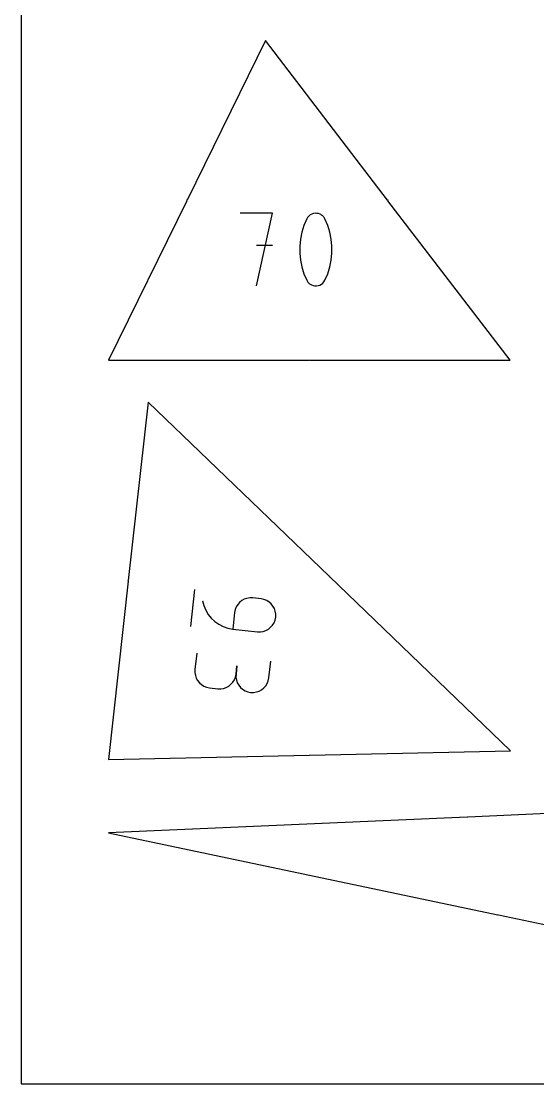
# Model space of a CAD drawing. Extents: x 0 to 200, y 0 to 297.
# Drawn here: x 0 to 39.5, y 0 to 81.3 of the extents above; entities that cross this region are included whole.
import ezdxf

# ---------------------------------------------------------------- set-up
doc = ezdxf.new("R2010")
doc.units = 0

msp = doc.modelspace()

# ---------------------------------------------------------------- linework, layer by layer
at = {"layer": 'annotation', "color": 1}
for p, q in [((12.684949, 67.548734), (12.671274, 67.555461)), ((12.671274, 67.555461), (12.67282, 67.550925)), ((12.688967, 67.556903), (12.675292, 67.56363)), ((12.675292, 67.56363), (12.676838, 67.559094)), ((28.043389, 67.557046), (28.045018, 67.55492)), ((28.045018, 67.55492), (28.045018, 67.55492)), ((28.045018, 67.55492), (28.045346, 67.554564)), ((28.045346, 67.554564), (28.04572, 67.554279)), ((28.04572, 67.554279), (28.046131, 67.554069)), ((28.046131, 67.554069), (28.046568, 67.553933)), ((28.046568, 67.553933), (28.047021, 67.553873)), ((28.047021, 67.553873), (28.047478, 67.55389)), ((28.047478, 67.55389), (28.047929, 67.553986)), ((28.047929, 67.553986), (28.048363, 67.554162)), ((28.048363, 67.554162), (28.048771, 67.55442)), ((28.048771, 67.55442), (28.049835, 67.555235)), ((28.049398, 67.549201), (28.058735, 67.550117)), ((28.052656, 67.544948), (28.049398, 67.549201)), ((28.05033, 67.558989), (28.049514, 67.560053)), ((28.049514, 67.560053), (28.05033, 67.558989)), ((28.049835, 67.555235), (28.05019, 67.555561)), ((28.049835, 67.555235), (28.049835, 67.555235)), ((28.05019, 67.555561), (28.050473, 67.555935)), ((28.050589, 67.55858), (28.05033, 67.558989)), ((28.05033, 67.558989), (28.05033, 67.558989)), ((28.05033, 67.558989), (28.050657, 67.558632)), ((28.050473, 67.555935), (28.050683, 67.556345)), ((28.050765, 67.558144), (28.050589, 67.55858)), ((28.050657, 67.558632), (28.051032, 67.558348)), ((28.050683, 67.556345), (28.050819, 67.556782)), ((28.050862, 67.557692), (28.050765, 67.558144)), ((28.050819, 67.556782), (28.050879, 67.557235)), ((28.050879, 67.557235), (28.050862, 67.557692)), ((28.051032, 67.558348), (28.051443, 67.558138)), ((28.051443, 67.558138), (28.051881, 67.558002)), ((28.051881, 67.558002), (28.052334, 67.557942)), ((28.052334, 67.557942), (28.052792, 67.55796)), ((28.052792, 67.55796), (28.053244, 67.558057)), ((28.054583, 67.562246), (28.052954, 67.564373)), ((28.053244, 67.558057), (28.05368, 67.558234)), ((28.05368, 67.558234), (28.054088, 67.558493)), ((28.054088, 67.558493), (28.054443, 67.558819)), ((28.054088, 67.558493), (28.054088, 67.558493)), ((28.054443, 67.558819), (28.054726, 67.559193)), ((28.054842, 67.561838), (28.054583, 67.562246)), ((28.054726, 67.559193), (28.054936, 67.559603)), ((28.055018, 67.561402), (28.054842, 67.561838)), ((28.054936, 67.559603), (28.055072, 67.56004)), ((28.055115, 67.56095), (28.055018, 67.561402)), ((28.055072, 67.56004), (28.055132, 67.560492)), ((28.055132, 67.560492), (28.055115, 67.56095)), ((28.058128, 67.555436), (28.057378, 67.555305)), ((28.058612, 67.555455), (28.058128, 67.555436)), ((28.059078, 67.55539), (28.058612, 67.555455)), ((28.058735, 67.550117), (28.058735, 67.550117)), ((28.058735, 67.550117), (28.058744, 67.550117)), ((28.058744, 67.550117), (28.058754, 67.550117)), ((28.058754, 67.550117), (28.058763, 67.550117)), ((28.058763, 67.550117), (28.058772, 67.550118)), ((28.058772, 67.550118), (28.058782, 67.550119)), ((28.058782, 67.550119), (28.058791, 67.55012)), ((28.058791, 67.55012), (28.058801, 67.550121)), ((28.058801, 67.550121), (28.058812, 67.550122)), ((28.058812, 67.550122), (28.058822, 67.550124)), ((28.058822, 67.550124), (28.059295, 67.550229)), ((28.058822, 67.550124), (28.058822, 67.550124)), ((28.059518, 67.555247), (28.059078, 67.55539)), ((28.059295, 67.550229), (28.059729, 67.550411)), ((28.059923, 67.555034), (28.059518, 67.555247)), ((28.059729, 67.550411), (28.060117, 67.550661)), ((28.060285, 67.554755), (28.059923, 67.555034)), ((28.060117, 67.550661), (28.060454, 67.550972)), ((28.060596, 67.554419), (28.060285, 67.554755)), ((28.060454, 67.550972), (28.060732, 67.551334)), ((28.060847, 67.554031), (28.060596, 67.554419)), ((28.060732, 67.551334), (28.060947, 67.551739)), ((28.061031, 67.553598), (28.060847, 67.554031)), ((28.060947, 67.551739), (28.06109, 67.552178)), ((28.061139, 67.553126), (28.061031, 67.553598)), ((28.06109, 67.552178), (28.061156, 67.552644)), ((28.061156, 67.552644), (28.061139, 67.553126)), ((28.061139, 67.553126), (28.061139, 67.553126)), ((19.229428, 66.579648), (16.756114, 66.579648)), ((17.992945, 61.017745), (19.229428, 66.579648)), ((21.848748, 66.139235), (21.635543, 65.637861)), ((21.920545, 66.258631), (21.848748, 66.139235)), ((21.848748, 66.139235), (21.848748, 66.139235)), ((22.010023, 66.360377), (21.920545, 66.258631)), ((22.11422, 66.443489), (22.010023, 66.360377)), ((22.230173, 66.506982), (22.11422, 66.443489)), ((22.354918, 66.549872), (22.230173, 66.506982)), ((22.485494, 66.571174), (22.354918, 66.549872)), ((22.618938, 66.569903), (22.485494, 66.571174)), ((22.752287, 66.545075), (22.618938, 66.569903)), ((22.882579, 66.495705), (22.752287, 66.545075)), ((22.932457, 66.469494), (22.882579, 66.495705)), ((22.882579, 66.495705), (22.882579, 66.495705)), ((22.98032, 66.439388), (22.932457, 66.469494)), ((23.025935, 66.405625), (22.98032, 66.439388)), ((23.069069, 66.368443), (23.025935, 66.405625)), ((23.109491, 66.328079), (23.069069, 66.368443)), ((23.146967, 66.284774), (23.109491, 66.328079)), ((23.181265, 66.238764), (23.146967, 66.284774)), ((23.212153, 66.190288), (23.181265, 66.238764)), ((23.239398, 66.139584), (23.212153, 66.190288)), ((23.453636, 65.637176), (23.239398, 66.139584)), ((23.239398, 66.139584), (23.239398, 66.139584)), ((21.475639, 65.121947), (21.369037, 64.595606)), ((21.635543, 65.637861), (21.475639, 65.121947)), ((23.614315, 65.120487), (23.453636, 65.637176)), ((23.721434, 64.593629), (23.614315, 65.120487)), ((21.369037, 64.595606), (21.315735, 64.062952)), ((23.774994, 64.060717), (23.721434, 64.593629)), ((19.229428, 64.102847), (17.992945, 64.102847)), ((21.315735, 64.062952), (21.315735, 63.528099)), ((21.315735, 63.528099), (21.369037, 62.995161)), ((23.721434, 62.993184), (23.774994, 63.525864)), ((23.774994, 63.525864), (23.774994, 64.060717)), ((21.369037, 62.995161), (21.475639, 62.468252)), ((23.614315, 62.466792), (23.721434, 62.993184)), ((21.475639, 62.468252), (21.635543, 61.951484)), ((21.635543, 61.951484), (21.848748, 61.448974)), ((23.239398, 61.449322), (23.453636, 61.9508)), ((23.453636, 61.9508), (23.614315, 62.466792)), ((21.848748, 61.448974), (21.848748, 61.448974)), ((21.848748, 61.448974), (21.875893, 61.398371)), ((21.875893, 61.398371), (21.906553, 61.350137)), ((21.906553, 61.350137), (21.940597, 61.304417)), ((21.940597, 61.304417), (21.977897, 61.261359)), ((21.977897, 61.261359), (22.018323, 61.221108)), ((22.018323, 61.221108), (22.061746, 61.183811)), ((22.061746, 61.183811), (22.108037, 61.149615)), ((22.108037, 61.149615), (22.157066, 61.118665)), ((22.157066, 61.118665), (22.208705, 61.091109)), ((22.208705, 61.091109), (22.208705, 61.091109)), ((22.208705, 61.091109), (22.337971, 61.042786)), ((22.337971, 61.042786), (22.470543, 61.018778)), ((22.470543, 61.018778), (22.603426, 61.018107)), ((22.603426, 61.018107), (22.733622, 61.039793)), ((22.733622, 61.039793), (22.858133, 61.082858)), ((22.858133, 61.082858), (22.973964, 61.146322)), ((22.973964, 61.146322), (23.078116, 61.229207)), ((23.078116, 61.229207), (23.167593, 61.330533)), ((23.167593, 61.330533), (23.239398, 61.449322)), ((23.239398, 61.449322), (23.239398, 61.449322)), ((22.044748, 55.342664), (22.037128, 55.342664)), ((22.037632, 55.335018), (22.037557, 55.33399)), ((22.037557, 55.33399), (22.037557, 55.328908)), ((22.040941, 55.33399), (22.037557, 55.33399)), ((22.037557, 55.328908), (22.037557, 55.328908)), ((22.037557, 55.328908), (22.037611, 55.328299)), ((22.037611, 55.328299), (22.037768, 55.327726)), ((22.03785, 55.336006), (22.037632, 55.335018)), ((22.037768, 55.327726), (22.038018, 55.327198)), ((22.038203, 55.336941), (22.03785, 55.336006)), ((22.038018, 55.327198), (22.038352, 55.326725)), ((22.038682, 55.337812), (22.038203, 55.336941)), ((22.038352, 55.326725), (22.03876, 55.326316)), ((22.039277, 55.338605), (22.038682, 55.337812)), ((22.03876, 55.326316), (22.039232, 55.325982)), ((22.039232, 55.325982), (22.039759, 55.325731)), ((22.039979, 55.339309), (22.039277, 55.338605)), ((22.039759, 55.325731), (22.040332, 55.325574)), ((22.040778, 55.339911), (22.039979, 55.339309)), ((22.040332, 55.325574), (22.040941, 55.325519)), ((22.041667, 55.340398), (22.040778, 55.339911)), ((22.041548, 55.333936), (22.040941, 55.33399)), ((22.040941, 55.325519), (22.041548, 55.325574)), ((22.040941, 55.325519), (22.040941, 55.325519)), ((22.04212, 55.333778), (22.041548, 55.333936)), ((22.041548, 55.325574), (22.04212, 55.325731)), ((22.042634, 55.340759), (22.041667, 55.340398)), ((22.042647, 55.333528), (22.04212, 55.333778)), ((22.04212, 55.325731), (22.042647, 55.325982)), ((22.042634, 55.340759), (22.042634, 55.340759)), ((22.04312, 55.333193), (22.042647, 55.333528)), ((22.042647, 55.325982), (22.04312, 55.326316)), ((22.043528, 55.332785), (22.04312, 55.333193)), ((22.04312, 55.326316), (22.043528, 55.326725)), ((22.043862, 55.332312), (22.043528, 55.332785)), ((22.043528, 55.326725), (22.043862, 55.327198)), ((22.044113, 55.331784), (22.043862, 55.332312)), ((22.043862, 55.327198), (22.044113, 55.327726)), ((22.04427, 55.331211), (22.044113, 55.331784)), ((22.044113, 55.327726), (22.04427, 55.328299)), ((22.044325, 55.330602), (22.04427, 55.331211)), ((22.04427, 55.328299), (22.044325, 55.328908)), ((22.044325, 55.328908), (22.044325, 55.330602)), ((22.044325, 55.330602), (22.044325, 55.330602)), ((8.179555, 38.458251), (8.179555, 38.458251)), ((8.179555, 38.458251), (8.179757, 38.457456)), ((8.179757, 38.457456), (8.180064, 38.456713)), ((8.180064, 38.456713), (8.180469, 38.456031)), ((8.180469, 38.456031), (8.180963, 38.455416)), ((8.180512, 38.466734), (8.180502, 38.466251)), ((8.180502, 38.466251), (8.180576, 38.465787)), ((8.180608, 38.467207), (8.180512, 38.466734)), ((8.180512, 38.466734), (8.180512, 38.466734)), ((8.180576, 38.465787), (8.180727, 38.46535)), ((8.180782, 38.467644), (8.180608, 38.467207)), ((8.180727, 38.46535), (8.180949, 38.464949)), ((8.181026, 38.468036), (8.180782, 38.467644)), ((8.180949, 38.464949), (8.181234, 38.464593)), ((8.180963, 38.455416), (8.181536, 38.454879)), ((8.18133, 38.468379), (8.181026, 38.468036)), ((8.181234, 38.464593), (8.181576, 38.464289)), ((8.181686, 38.468664), (8.18133, 38.468379)), ((8.181536, 38.454879), (8.182181, 38.454426)), ((8.181576, 38.464289), (8.181968, 38.464046)), ((8.182087, 38.468886), (8.181686, 38.468664)), ((8.181968, 38.464046), (8.182403, 38.463872)), ((8.182522, 38.469037), (8.182087, 38.468886)), ((8.182181, 38.454426), (8.182887, 38.454066)), ((8.182403, 38.463872), (8.182875, 38.463776)), ((8.182985, 38.469111), (8.182522, 38.469037)), ((8.182875, 38.463776), (8.182875, 38.463776)), ((8.182875, 38.463776), (8.183359, 38.463766)), ((8.182887, 38.454066), (8.183647, 38.453807)), ((8.183467, 38.469101), (8.182985, 38.469111)), ((8.183359, 38.463766), (8.183824, 38.463839)), ((8.183467, 38.469101), (8.183467, 38.469101)), ((8.183941, 38.469005), (8.183467, 38.469101)), ((8.183647, 38.453807), (8.184451, 38.453658)), ((8.183824, 38.463839), (8.184261, 38.463991)), ((8.184378, 38.468831), (8.183941, 38.469005)), ((8.184261, 38.463991), (8.184663, 38.464212)), ((8.184772, 38.468588), (8.184378, 38.468831)), ((8.184746, 38.456321), (8.184451, 38.453658)), ((8.184451, 38.453658), (8.188436, 38.453215)), ((8.184663, 38.464212), (8.18502, 38.464498)), ((8.184842, 38.456795), (8.184746, 38.456321)), ((8.185115, 38.468283), (8.184772, 38.468588)), ((8.185016, 38.457232), (8.184842, 38.456795)), ((8.185258, 38.457625), (8.185016, 38.457232)), ((8.18502, 38.464498), (8.185324, 38.46484)), ((8.185401, 38.467926), (8.185115, 38.468283)), ((8.185561, 38.457967), (8.185258, 38.457625)), ((8.185324, 38.46484), (8.185568, 38.465233)), ((8.185622, 38.467525), (8.185401, 38.467926)), ((8.185917, 38.458253), (8.185561, 38.457967)), ((8.185568, 38.465233), (8.185742, 38.465669)), ((8.185774, 38.467089), (8.185622, 38.467525)), ((8.185742, 38.465669), (8.185838, 38.466142)), ((8.185848, 38.466625), (8.185774, 38.467089)), ((8.185838, 38.466142), (8.185827, 38.465659)), ((8.185827, 38.465659), (8.185901, 38.465196)), ((8.185838, 38.466142), (8.185848, 38.466625)), ((8.185934, 38.466616), (8.185838, 38.466142)), ((8.185838, 38.466142), (8.185838, 38.466142)), ((8.185838, 38.466142), (8.185838, 38.466142)), ((8.185901, 38.465196), (8.186053, 38.464759)), ((8.186317, 38.458474), (8.185917, 38.458253)), ((8.186108, 38.467052), (8.185934, 38.466616)), ((8.186053, 38.464759), (8.186275, 38.464358)), ((8.186351, 38.467445), (8.186108, 38.467052)), ((8.186275, 38.464358), (8.18656, 38.464001)), ((8.186753, 38.458625), (8.186317, 38.458474)), ((8.186655, 38.467787), (8.186351, 38.467445)), ((8.18656, 38.464001), (8.186903, 38.463697)), ((8.187012, 38.468073), (8.186655, 38.467787)), ((8.187217, 38.458698), (8.186753, 38.458625)), ((8.186903, 38.463697), (8.187296, 38.463454)), ((8.187413, 38.468294), (8.187012, 38.468073)), ((8.187701, 38.458688), (8.187217, 38.458698)), ((8.187296, 38.463454), (8.187733, 38.46328)), ((8.187851, 38.468445), (8.187413, 38.468294)), ((8.189027, 38.458541), (8.187701, 38.458688)), ((8.187701, 38.458688), (8.187701, 38.458688)), ((8.187733, 38.46328), (8.188207, 38.463184)), ((8.188315, 38.468519), (8.187851, 38.468445)), ((8.188207, 38.463184), (8.189534, 38.463036)), ((8.188799, 38.468509), (8.188315, 38.468519)), ((8.188436, 38.453215), (8.188436, 38.453215)), ((8.188436, 38.453215), (8.18892, 38.453205)), ((8.190125, 38.468362), (8.188799, 38.468509)), ((8.188799, 38.468509), (8.188799, 38.468509)), ((8.18892, 38.453205), (8.189384, 38.453279)), ((8.189502, 38.458445), (8.189027, 38.458541)), ((8.189384, 38.453279), (8.189821, 38.45343)), ((8.189939, 38.458271), (8.189502, 38.458445)), ((8.189534, 38.463036), (8.189534, 38.463036)), ((8.189534, 38.463036), (8.190017, 38.463026)), ((8.189821, 38.45343), (8.190223, 38.453652)), ((8.190332, 38.458028), (8.189939, 38.458271)), ((8.190017, 38.463026), (8.190481, 38.4631)), ((8.190599, 38.468265), (8.190125, 38.468362)), ((8.190223, 38.453652), (8.19058, 38.453937)), ((8.190675, 38.457724), (8.190332, 38.458028)), ((8.190481, 38.4631), (8.190918, 38.463251)), ((8.19058, 38.453937), (8.190884, 38.45428)), ((8.191036, 38.468091), (8.190599, 38.468265)), ((8.190961, 38.457368), (8.190675, 38.457724)), ((8.190884, 38.45428), (8.191127, 38.454673)), ((8.190918, 38.463251), (8.191318, 38.463473)), ((8.191182, 38.456967), (8.190961, 38.457368)), ((8.191428, 38.467848), (8.191036, 38.468091)), ((8.191127, 38.454673), (8.191301, 38.455109)), ((8.191334, 38.45653), (8.191182, 38.456967)), ((8.191301, 38.455109), (8.191397, 38.455582)), ((8.191318, 38.463473), (8.191674, 38.463759)), ((8.191407, 38.456066), (8.191334, 38.45653)), ((8.191397, 38.455582), (8.191407, 38.456066)), ((8.191397, 38.455582), (8.191397, 38.455582)), ((8.19177, 38.467544), (8.191428, 38.467848)), ((8.191674, 38.463759), (8.191977, 38.464101)), ((8.192055, 38.467187), (8.19177, 38.467544)), ((8.191977, 38.464101), (8.192219, 38.464494)), ((8.192275, 38.466787), (8.192055, 38.467187)), ((8.192219, 38.464494), (8.192393, 38.464931)), ((8.192426, 38.46635), (8.192275, 38.466787)), ((8.192393, 38.464931), (8.192488, 38.465404)), ((8.192499, 38.465886), (8.192426, 38.46635)), ((8.192488, 38.465404), (8.192499, 38.465886)), ((8.192488, 38.465404), (8.192488, 38.465404)), ((8.192563, 38.452419), (8.193229, 38.458415)), ((23.566191, 38.800967), (23.570538, 38.796789)), ((23.568661, 38.802525), (23.568593, 38.802072)), ((23.568593, 38.802072), (23.568602, 38.801615)), ((23.568602, 38.801615), (23.568688, 38.801165)), ((23.568808, 38.802964), (23.568661, 38.802525)), ((23.568688, 38.801165), (23.568851, 38.800733)), ((23.569032, 38.803377), (23.568808, 38.802964)), ((23.568851, 38.800733), (23.569091, 38.80033)), ((23.569335, 38.803754), (23.569032, 38.803377)), ((23.569091, 38.80033), (23.569408, 38.799966)), ((23.572112, 38.806644), (23.569335, 38.803754)), ((23.569335, 38.803754), (23.569335, 38.803754)), ((23.569408, 38.799966), (23.569408, 38.799966)), ((23.569408, 38.799966), (23.569785, 38.799663)), ((23.569785, 38.799663), (23.570198, 38.799439)), ((23.570198, 38.799439), (23.570637, 38.799293)), ((23.570637, 38.799293), (23.571089, 38.799225)), ((23.571089, 38.799225), (23.571546, 38.799234)), ((23.571546, 38.799234), (23.571996, 38.799321)), ((23.571996, 38.799321), (23.572428, 38.799485)), ((23.57272, 38.807191), (23.572112, 38.806644)), ((23.574043, 38.804789), (23.572112, 38.806644)), ((23.572428, 38.799485), (23.572831, 38.799726)), ((23.573387, 38.807635), (23.57272, 38.807191)), ((23.572831, 38.799726), (23.573196, 38.800043)), ((23.573196, 38.800043), (23.574121, 38.801005)), ((23.574102, 38.807976), (23.573387, 38.807635)), ((23.57436, 38.804424), (23.574043, 38.804789)), ((23.574854, 38.808211), (23.574102, 38.807976)), ((23.574121, 38.801005), (23.574423, 38.801382)), ((23.574121, 38.801005), (23.574121, 38.801005)), ((23.574601, 38.804021), (23.57436, 38.804424)), ((23.574423, 38.801382), (23.574647, 38.801795)), ((23.574765, 38.803589), (23.574601, 38.804021)), ((23.574647, 38.801795), (23.574793, 38.802232)), ((23.574852, 38.80314), (23.574765, 38.803589)), ((23.574793, 38.802232), (23.574861, 38.802684)), ((23.574861, 38.802684), (23.574852, 38.80314)), ((23.575629, 38.808339), (23.574854, 38.808211)), ((23.576417, 38.808356), (23.575629, 38.808339)), ((23.577205, 38.808261), (23.576417, 38.808356)), ((23.576532, 38.793119), (23.586821, 38.799956)), ((23.577981, 38.808053), (23.577205, 38.808261)), ((23.578733, 38.807729), (23.577981, 38.808053)), ((23.578733, 38.807729), (23.578733, 38.807729)), ((23.5831, 38.796084), (23.581167, 38.797942)), ((23.586821, 38.799956), (23.582955, 38.803672)), ((13.259715, 37.809302), (12.945269, 34.978141)), ((13.880287, 36.945401), (13.880287, 36.945401)), ((13.880287, 36.945401), (13.974346, 36.570944)), ((13.974346, 36.570944), (14.118808, 36.220782)), ((16.567527, 36.651826), (16.452635, 36.46634)), ((16.711247, 36.813563), (16.567527, 36.651826)), ((16.879833, 36.948363), (16.711247, 36.813563)), ((17.069326, 37.053038), (16.879833, 36.948363)), ((17.275764, 37.124402), (17.069326, 37.053038)), ((17.495187, 37.159267), (17.275764, 37.124402)), ((17.723634, 37.154446), (17.495187, 37.159267)), ((18.353215, 37.08452), (17.723634, 37.154446)), ((17.723634, 37.154446), (17.723634, 37.154446)), ((18.577165, 37.039096), (18.353215, 37.08452)), ((18.783623, 36.95693), (18.577165, 37.039096)), ((18.969418, 36.842003), (18.783623, 36.95693)), ((19.13138, 36.698292), (18.969418, 36.842003)), ((19.266339, 36.529779), (19.13138, 36.698292)), ((14.118808, 36.220782), (14.309438, 35.898839)), ((14.309438, 35.898839), (14.541999, 35.609039)), ((16.325174, 36.03687), (16.185521, 34.779483)), ((16.37053, 36.260292), (16.325174, 36.03687)), ((16.452635, 36.46634), (16.37053, 36.260292)), ((19.371123, 36.340442), (19.266339, 36.529779)), ((19.442562, 36.134261), (19.371123, 36.340442)), ((19.477486, 35.915215), (19.442562, 36.134261)), ((19.472724, 35.687284), (19.477486, 35.915215)), ((14.541999, 35.609039), (14.812256, 35.355304)), ((14.812256, 35.355304), (15.115973, 35.141557)), ((15.115973, 35.141557), (15.448913, 34.971723)), ((15.448913, 34.971723), (15.806841, 34.849724)), ((19.086423, 34.909876), (19.230192, 35.071548)), ((19.230192, 35.071548), (19.34514, 35.257102)), ((19.34514, 35.257102), (19.427304, 35.463395)), ((19.427304, 35.463395), (19.472724, 35.687284)), ((19.472724, 35.687284), (19.472724, 35.687284)), ((15.806841, 34.849724), (16.185521, 34.779483)), ((16.185521, 34.779483), (18.073909, 34.569747)), ((18.073909, 34.569747), (18.073909, 34.569747)), ((18.073909, 34.569747), (18.302362, 34.564866)), ((18.302362, 34.564866), (18.521802, 34.599581)), ((18.521802, 34.599581), (18.728266, 34.67075)), ((18.728266, 34.67075), (18.917794, 34.775229)), ((18.917794, 34.775229), (19.086423, 34.909876)), ((13.435052, 32.935043), (13.295399, 31.677656)), ((16.436202, 31.32882), (16.506127, 31.958401)), ((16.506127, 31.958401), (16.436202, 31.32882)), ((18.950975, 31.049514), (19.090628, 32.306901)), ((13.295399, 31.677656), (13.290569, 31.449259)), ((13.290569, 31.449259), (13.325402, 31.229972)), ((13.295399, 31.677656), (13.295399, 31.677656)), ((13.325402, 31.229972), (13.396702, 31.023732)), ((13.396702, 31.023732), (13.501275, 30.834478)), ((16.193801, 30.713069), (16.308656, 30.898634)), ((16.308656, 30.898634), (16.390787, 31.10493)), ((16.390787, 31.10493), (16.436202, 31.32882)), ((16.436202, 31.32882), (16.431389, 31.100421)), ((16.431389, 31.100421), (16.466285, 30.881126)), ((16.436202, 31.32882), (16.436202, 31.32882)), ((16.466285, 30.881126), (16.537716, 30.674872)), ((18.90556, 30.825624), (18.950975, 31.049514)), ((13.501275, 30.834478), (13.635923, 30.666147)), ((13.635923, 30.666147), (13.797451, 30.522677)), ((13.797451, 30.522677), (13.982663, 30.408007)), ((13.982663, 30.408007), (14.188364, 30.326073)), ((14.188364, 30.326073), (14.411357, 30.280814)), ((14.411357, 30.280814), (15.040938, 30.210889)), ((15.040938, 30.210889), (15.040938, 30.210889)), ((15.040938, 30.210889), (15.268334, 30.206125)), ((15.268334, 30.206125), (15.486951, 30.240931)), ((15.486951, 30.240931), (15.692796, 30.312169)), ((15.692796, 30.312169), (15.88188, 30.416697)), ((15.88188, 30.416697), (16.050212, 30.551377)), ((16.050212, 30.551377), (16.193801, 30.713069)), ((16.537716, 30.674872), (16.642507, 30.485594)), ((16.642507, 30.485594), (16.777481, 30.317227)), ((16.777481, 30.317227), (16.939464, 30.173706)), ((16.939464, 30.173706), (17.125281, 30.058969)), ((18.207569, 30.032863), (18.396654, 30.137392)), ((18.396654, 30.137392), (18.564986, 30.272072)), ((18.564986, 30.272072), (18.708574, 30.433764)), ((18.708574, 30.433764), (18.82343, 30.619328)), ((18.82343, 30.619328), (18.90556, 30.825624)), ((17.125281, 30.058969), (17.331755, 29.976949)), ((17.331755, 29.976949), (17.555711, 29.931583)), ((17.555711, 29.931583), (17.555711, 29.931583)), ((17.555711, 29.931583), (17.783107, 29.926819)), ((17.783107, 29.926819), (18.001724, 29.961626)), ((18.001724, 29.961626), (18.207569, 30.032863)), ((22.050924, 25.136455), (22.051247, 25.121827)), ((22.051247, 25.121827), (22.054428, 25.125152)), ((22.059664, 25.136648), (22.06616, 25.136791)), ((22.059946, 25.125812), (22.059913, 25.125252)), ((22.059913, 25.125252), (22.059976, 25.1247)), ((22.060078, 25.126367), (22.059946, 25.125812)), ((22.059976, 25.1247), (22.060131, 25.124168)), ((22.060315, 25.126904), (22.060078, 25.126367)), ((22.060131, 25.124168), (22.060374, 25.123668)), ((22.06032, 25.126916), (22.060315, 25.126904)), ((22.060315, 25.126904), (22.060315, 25.126904)), ((22.060326, 25.126927), (22.06032, 25.126916)), ((22.060332, 25.126938), (22.060326, 25.126927)), ((22.060338, 25.126948), (22.060332, 25.126938)), ((22.060344, 25.126958), (22.060338, 25.126948)), ((22.06035, 25.126967), (22.060344, 25.126958)), ((22.060357, 25.126976), (22.06035, 25.126967)), ((22.060363, 25.126985), (22.060357, 25.126976)), ((22.06037, 25.126994), (22.060363, 25.126985)), ((22.06616, 25.136791), (22.06037, 25.126994)), ((22.06037, 25.126994), (22.06037, 25.126994)), ((22.060374, 25.123668), (22.060701, 25.123213)), ((22.060701, 25.123213), (22.061109, 25.122815)), ((22.061109, 25.122815), (22.061594, 25.122487)), ((22.061594, 25.122487), (22.061594, 25.122487)), ((22.061594, 25.122487), (22.062133, 25.122254)), ((22.062133, 25.122254), (22.062689, 25.122124)), ((22.062689, 25.122124), (22.063249, 25.122092)), ((22.063249, 25.122092), (22.063801, 25.122156)), ((22.063801, 25.122156), (22.064333, 25.122311)), ((22.064333, 25.122311), (22.064832, 25.122555)), ((22.064832, 25.122555), (22.065286, 25.122883)), ((22.065286, 25.122883), (22.065683, 25.123293)), ((22.065683, 25.123293), (22.066011, 25.12378)), ((22.066011, 25.12378), (22.06642, 25.124608)), ((34.142212, 20.403175), (34.147564, 20.403412)), ((34.14245, 20.397808), (34.142212, 20.403175)), ((34.145126, 20.397927), (34.14245, 20.397808)), ((34.142746, 20.391124), (34.145422, 20.391242)), ((34.145608, 20.397905), (34.145126, 20.397927)), ((34.145422, 20.391242), (34.1459, 20.391307)), ((34.145422, 20.391242), (34.145422, 20.391242)), ((34.146066, 20.397801), (34.145608, 20.397905)), ((34.1459, 20.391307), (34.146347, 20.391451)), ((34.146492, 20.397622), (34.146066, 20.397801)), ((34.146347, 20.391451), (34.146755, 20.391668)), ((34.146877, 20.397375), (34.146492, 20.397622)), ((34.146755, 20.391668), (34.147117, 20.391949)), ((34.147214, 20.397068), (34.146877, 20.397375)), ((34.147117, 20.391949), (34.147425, 20.392286)), ((34.147495, 20.396707), (34.147214, 20.397068)), ((34.147425, 20.392286), (34.147673, 20.392672)), ((34.147711, 20.396299), (34.147495, 20.396707)), ((34.147673, 20.392672), (34.147853, 20.393098)), ((34.147856, 20.395852), (34.147711, 20.396299)), ((34.147853, 20.393098), (34.147957, 20.393556)), ((34.14792, 20.395373), (34.147856, 20.395852)), ((34.147979, 20.39404), (34.14792, 20.395373)), ((34.14792, 20.395373), (34.14792, 20.395373)), ((34.147957, 20.393556), (34.147979, 20.39404)), ((34.152503, 20.402288), (34.152181, 20.401598)), ((34.152764, 20.402695), (34.152503, 20.402288)), ((34.152618, 20.391561), (34.157211, 20.399741)), ((34.15797, 20.391798), (34.152618, 20.391561)), ((34.153084, 20.40304), (34.152764, 20.402695)), ((34.153452, 20.403319), (34.153084, 20.40304)), ((34.153859, 20.403529), (34.153452, 20.403319)), ((34.154295, 20.403667), (34.153859, 20.403529)), ((34.154749, 20.403729), (34.154295, 20.403667)), ((34.155211, 20.403714), (34.154749, 20.403729)), ((34.155671, 20.403616), (34.155211, 20.403714)), ((34.15612, 20.403434), (34.155671, 20.403616)), ((34.156525, 20.403173), (34.15612, 20.403434)), ((34.15612, 20.403434), (34.15612, 20.403434)), ((34.156869, 20.402852), (34.156525, 20.403173)), ((34.157147, 20.402483), (34.156869, 20.402852)), ((34.157357, 20.402076), (34.157147, 20.402483)), ((34.157211, 20.399741), (34.157216, 20.399749)), ((34.157211, 20.399741), (34.157211, 20.399741)), ((34.157216, 20.399749), (34.157222, 20.399757)), ((34.157222, 20.399757), (34.157227, 20.399764)), ((34.157227, 20.399764), (34.157232, 20.399772)), ((34.157232, 20.399772), (34.157237, 20.39978)), ((34.157237, 20.39978), (34.157241, 20.399789)), ((34.157241, 20.399789), (34.157246, 20.399798)), ((34.157246, 20.399798), (34.157251, 20.399807)), ((34.157251, 20.399807), (34.157255, 20.399817)), ((34.157255, 20.399817), (34.15744, 20.400264)), ((34.157255, 20.399817), (34.157255, 20.399817)), ((34.157494, 20.40164), (34.157357, 20.402076)), ((34.15744, 20.400264), (34.157539, 20.400724)), ((34.157556, 20.401186), (34.157494, 20.40164)), ((34.157539, 20.400724), (34.157556, 20.401186)), ((36.491483, 12.928298), (36.497058, 12.927128)), ((36.493622, 12.930179), (36.492687, 12.92572)), ((36.497058, 12.927128), (36.493193, 12.919787)), ((36.500823, 12.926339), (36.506398, 12.925169)), ((36.502962, 12.92822), (36.502027, 12.923761)), ((36.506398, 12.925169), (36.502534, 12.917828))]:
    msp.add_line(p, q, dxfattribs=at)
at = {"layer": 'boundary', "color": 5}
for p, q in [((18.691248, 79.776188), (12.690585, 67.577455)), ((28.037366, 67.574827), (18.691248, 79.776188)), ((12.668162, 67.531871), (6.6675, 55.333139)), ((12.690585, 67.577455), (12.656582, 67.565875)), ((12.656582, 67.565875), (12.668162, 67.531871)), ((28.072976, 67.570109), (28.037366, 67.574827)), ((28.068257, 67.534499), (28.072976, 67.570109)), ((37.414376, 55.333139), (28.068257, 67.534499)), ((6.6675, 55.333139), (22.015538, 55.333139)), ((22.015538, 55.333139), (22.040938, 55.307739)), ((22.040938, 55.307739), (22.066338, 55.333139)), ((22.066338, 55.333139), (37.414376, 55.333139)), ((9.704395, 52.132739), (8.188751, 38.486405)), ((23.558836, 38.818488), (9.704395, 52.132739)), ((8.183144, 38.435915), (6.6675, 24.789582)), ((8.188751, 38.486405), (8.160703, 38.463964)), ((8.160703, 38.463964), (8.183144, 38.435915)), ((23.59475, 38.819202), (23.558836, 38.818488)), ((23.595464, 38.783288), (23.59475, 38.819202)), ((37.449905, 25.469036), (23.595464, 38.783288)), ((22.084097, 25.129869), (37.449905, 25.469036)), ((6.6675, 24.789582), (22.033309, 25.128748)), ((22.033309, 25.128748), (22.059263, 25.103915)), ((22.059263, 25.103915), (22.084097, 25.129869)), ((61.632686, 21.614582), (34.175468, 20.39861)), ((34.124718, 20.396363), (6.6675, 19.180391)), ((34.148969, 20.422861), (34.124718, 20.396363)), ((34.175468, 20.39861), (34.148969, 20.422861)), ((6.6675, 19.180391), (36.473495, 12.929159)), ((36.473495, 12.929159), (36.493141, 12.899086)), ((36.493141, 12.899086), (36.523213, 12.918732)), ((36.523213, 12.918732), (66.329209, 6.6675))]:
    msp.add_line(p, q, dxfattribs=at)
at = {"layer": 'frame', "color": 5}
for p, q in [((0, 296.926), (0, 0)), ((0, 0), (200, 0))]:
    msp.add_line(p, q, dxfattribs=at)

doc.saveas('drawing.dxf')
